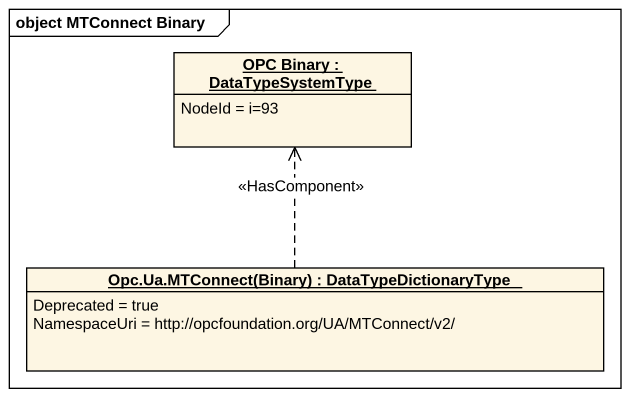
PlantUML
@startuml
mainframe object MTConnect Binary
hide circle
hide empty members
object "OPC Binary : DataTypeSystemType" as OPC_Binary {
  NodeId = i=93
}
object "Opc.Ua.MTConnect(Binary) : DataTypeDictionaryType" as Opc_Ua_MTConnect_Binary {
  Deprecated = true
  NamespaceUri = http://opcfoundation.org/UA/MTConnect/v2/
}
Opc_Ua_MTConnect_Binary .up.> OPC_Binary : <<HasComponent>>
@enduml
